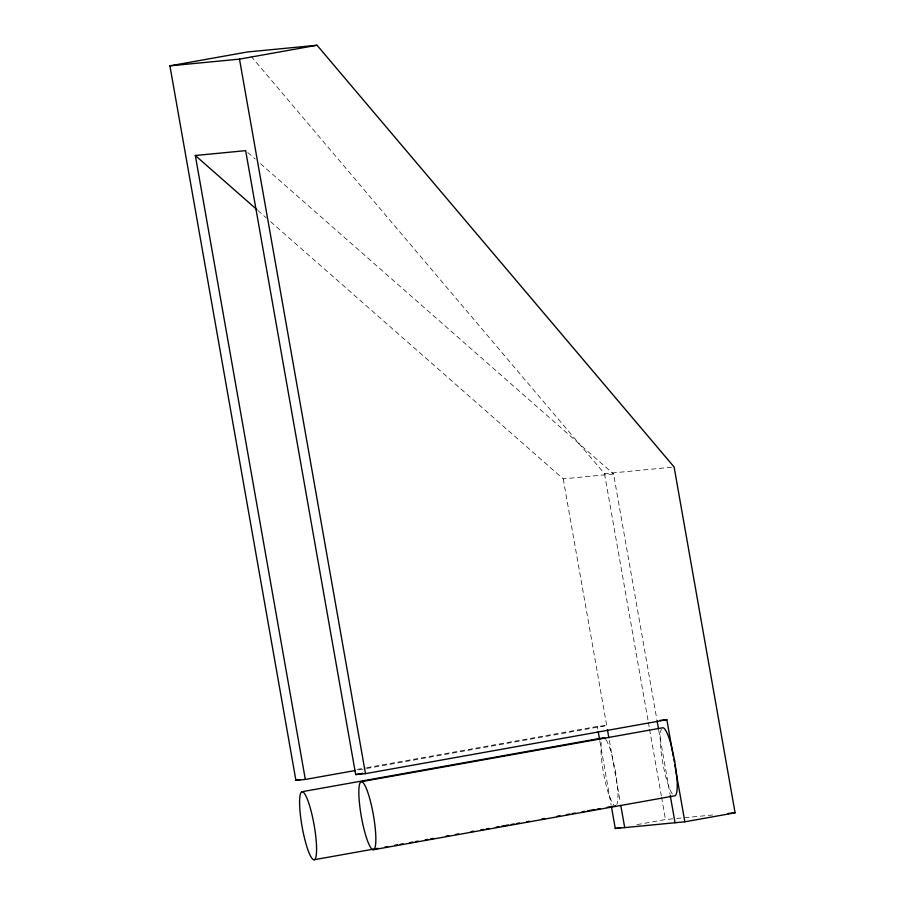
<?xml version="1.0" encoding="UTF-8"?>
<svg xmlns="http://www.w3.org/2000/svg" width="905" height="905" viewBox="0 0 905 905"><rect width="100%" height="100%" fill="white"/><g stroke="black" fill="none" stroke-linecap="round" stroke-linejoin="round"><path stroke-width="0.68" stroke-dasharray="4.53 3.39" d="M601.248 742.643L600.943 748.164A34.548 6.064 79.9 0 0 609.427 796.287L611.633 801.57A34.548 6.064 79.9 0 0 613.692 804.828M357.011 769.42L365.349 767.938M366.74 767.689L597.277 726.443L606.712 725.527L356.728 770.257M636.996 824.636L665.503 819.534L675.243 818.595M251.092 56.291L604.529 473.711L674.101 466.991M270.595 221.668L563.215 478.858L613.556 473.994L656.815 719.283M676.635 818.459L712.823 814.964M247.789 152.504L255.21 159.031M260.504 163.692L613.556 473.994M257.868 210.48L266.353 217.935M658.761 730.38L669.983 793.957M604.529 473.711L648.116 720.923M648.365 722.314L649.349 727.869M649.586 729.26L661.34 795.925M661.589 797.305L665.503 819.534M563.215 478.858L607.187 728.242M609.337 740.414L620.298 802.588M597.277 726.443L597.741 729.068M599.823 740.89L611.169 805.19M605.898 739.634A34.548 6.064 79.9 0 1 611.712 754.295L615.513 771.23L617.708 788.323A34.548 6.064 79.9 0 1 616.825 804.522M672.302 793.968A34.548 6.064 79.9 0 1 668.693 786.264L666.487 779.318A34.548 6.064 79.9 0 1 660.492 745.29L660.209 738.152A34.548 6.064 79.9 0 1 661.374 729.079"/><path stroke-width="1.36" d="M355.337 770.506L305.336 779.443L295.912 780.359L169.914 65.839L247.438 51.97L317.022 45.25L674.101 466.991L735.086 812.814L684.847 821.797L615.276 828.516L611.407 806.57M169.914 65.839L239.497 59.119L317.022 45.25M295.912 780.359L300.075 779.612M305.336 779.443L195.322 155.502L245.662 150.649L355.676 774.578L362.622 773.345M355.676 774.578L365.484 773.639L666.849 719.724L673.343 756.546M302.1 791.705L603.465 737.79A34.548 6.064 79.9 0 1 605.241 738.797M361.355 781.682L662.732 727.767A34.548 6.064 79.9 0 1 670.967 744.283L674.779 761.218L676.974 778.3A34.548 6.064 79.9 0 1 674.734 795.823L373.358 849.738A34.548 6.064 79.9 0 1 359.115 799.206A34.548 6.064 79.9 0 1 369.602 798.187A34.548 6.064 79.9 0 1 373.358 849.738M314.092 859.75A34.548 6.064 79.9 0 0 310.336 808.21A34.548 6.064 79.9 0 0 299.86 809.217A34.548 6.064 79.9 0 0 314.092 859.75L377.985 848.324M384.919 847.08L387.702 846.582M394.648 845.338L397.419 844.84M400.202 844.342L402.974 843.845M409.92 842.612L412.703 842.114M415.474 841.616L418.257 841.118M425.203 839.874L427.975 839.376M430.757 838.878L433.529 838.381M446.029 836.152L448.812 835.654M455.758 834.41L458.53 833.912M471.03 831.672L473.813 831.175M480.747 829.942L483.53 829.444M486.302 828.946L489.085 828.448M496.031 827.204L498.802 826.706M501.585 826.208L508.531 824.964M511.302 824.466L514.085 823.969M516.857 823.482L519.64 822.984M526.586 821.74L529.357 821.242M541.857 819.002L544.64 818.505M557.141 816.276L559.912 815.778M566.858 814.534L569.641 814.036M572.413 813.538L575.195 813.041M582.13 811.796L584.913 811.299M587.696 810.801L594.63 809.568M597.413 809.07L600.185 808.572M607.131 807.328L609.913 806.83M612.685 806.332L615.468 805.835M615.276 828.516L620.706 827.543M659.858 720.403L666.849 719.724M728.129 813.482L735.086 812.814M195.322 155.502L256.816 209.553M673.818 759.25L674.304 761.942M674.779 764.646L684.847 821.797M657.053 720.674L658.523 728.989M670.22 795.337L675.051 822.747M607.425 729.588L608.861 737.711M620.785 805.371L624.71 827.611M598.205 731.692L599.596 739.577M239.497 59.119L365.484 773.639"/></g></svg>
